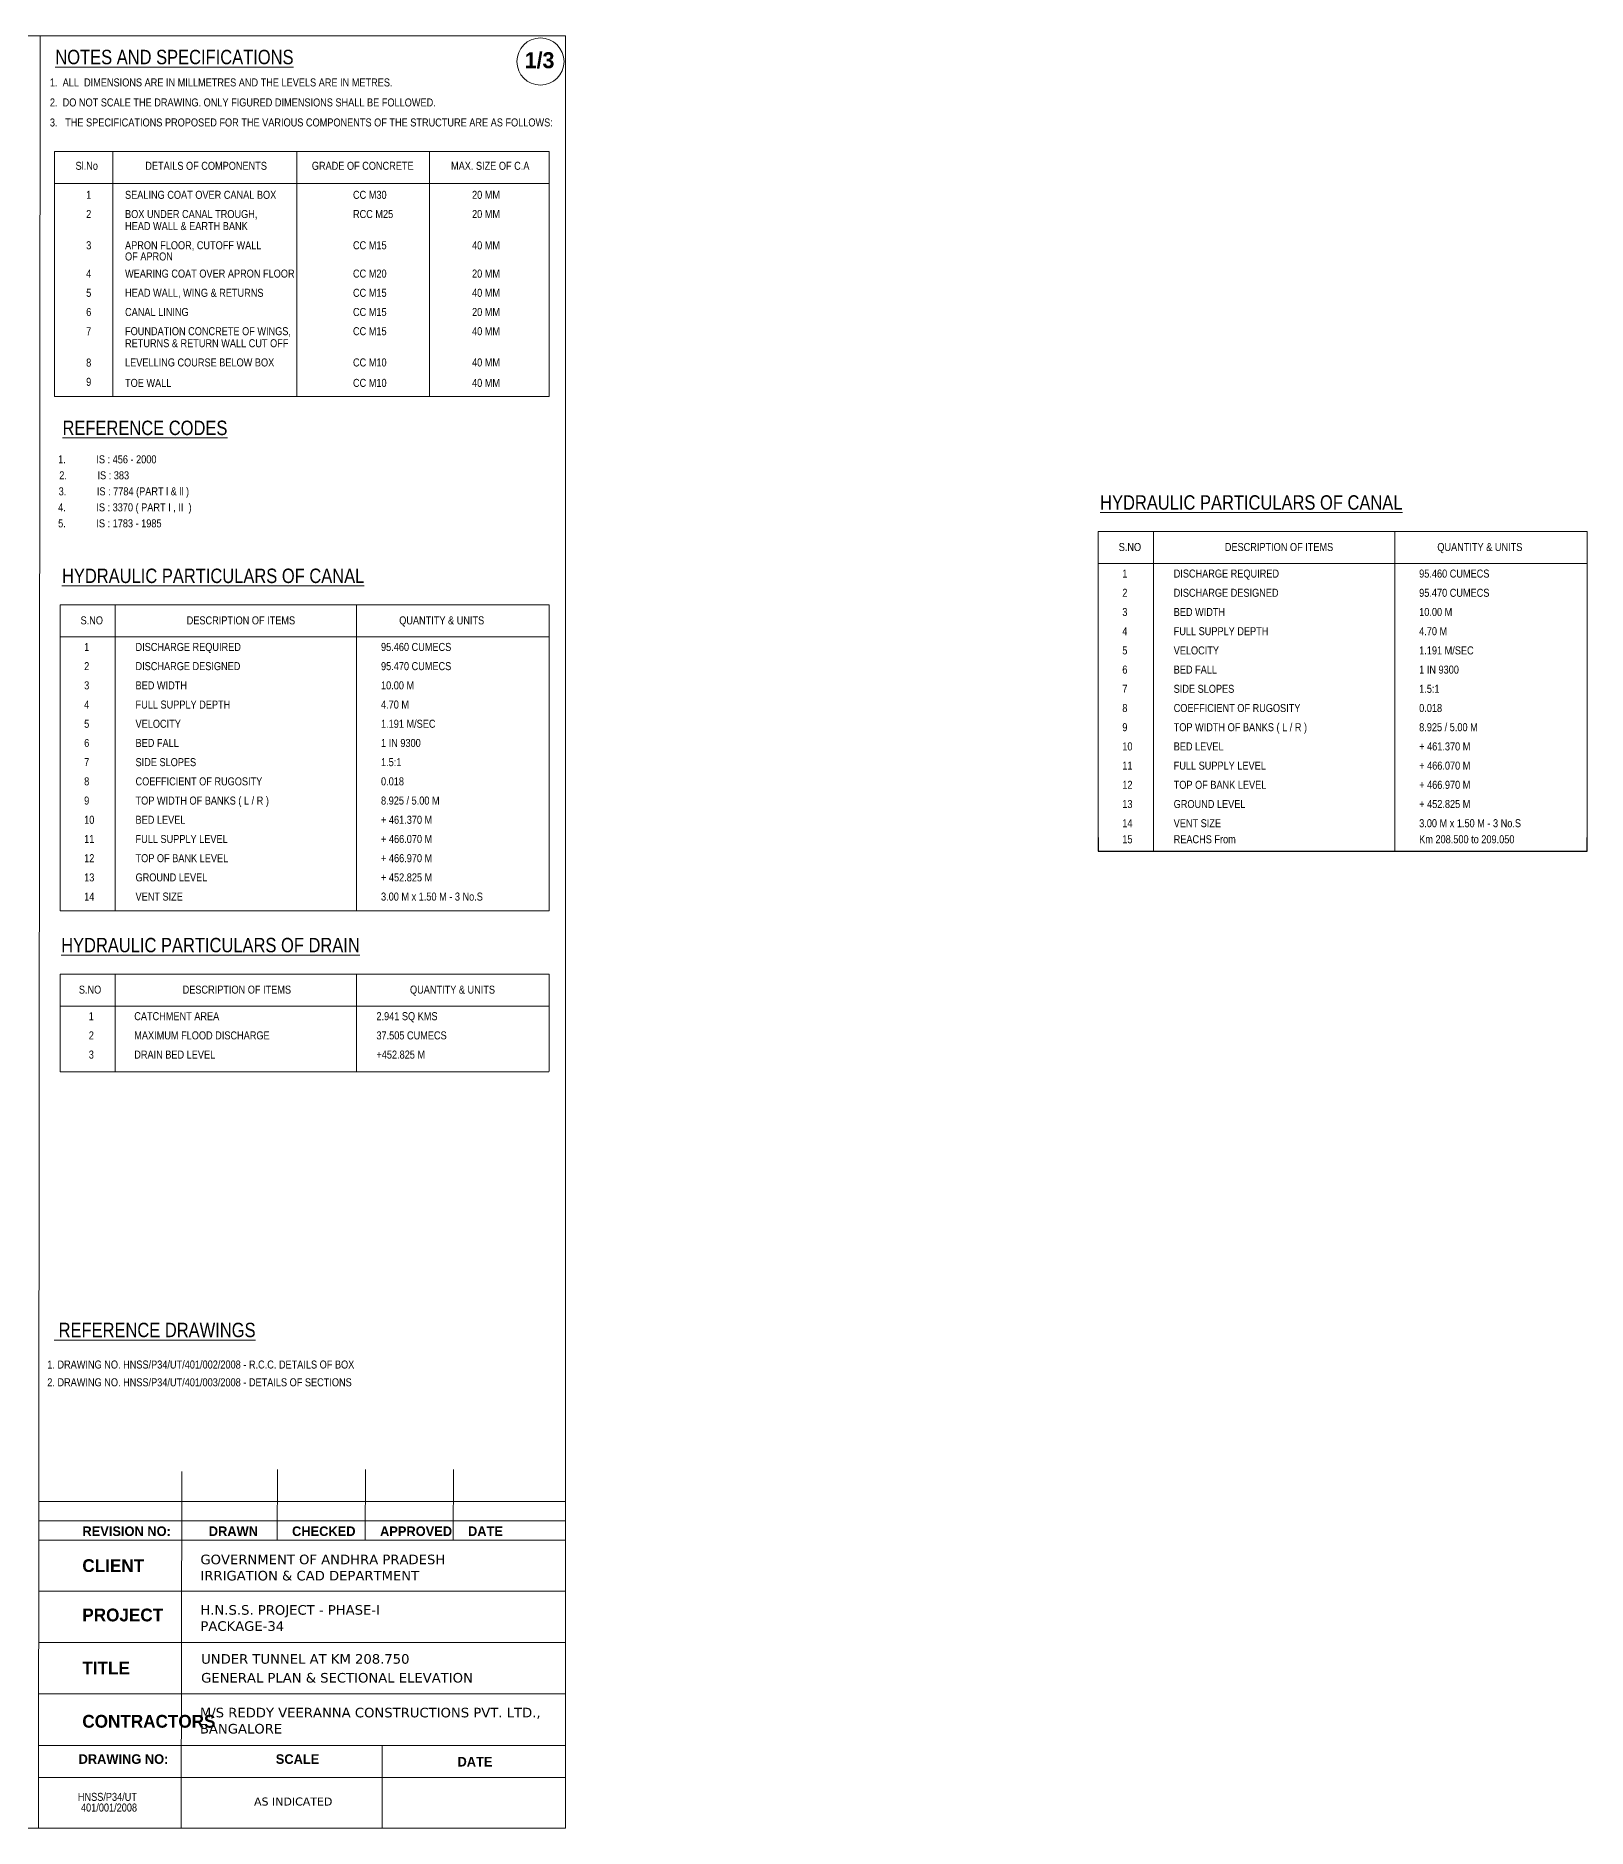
# Model space of a CAD drawing. Header units: inches. Extents: x 19 to 1218, y 14 to 807.
# Drawn here: x 733 to 1218, y 14 to 574 of the extents above; entities that cross this region are included whole.
import ezdxf

# ---------------------------------------------------------------- set-up
doc = ezdxf.new("R2010")
doc.units = ezdxf.units.IN
doc.header["$MEASUREMENT"] = 0
doc.styles.add('ARIAL NARROW', font='ARIALN.TTF')
doc.styles.add('CITYBLUEPR', font='cityb___.ttf')
doc.styles.add('VERDANA', font='verdana.ttf')

msp = doc.modelspace()

# ---------------------------------------------------------------- linework, layer by layer
at = {"lineweight": 9}
for p, q in [((18.72, 573.69), (898.72, 573.69)), ((733.98, 13.69), (734.52, 573.69)), ((898.72, 573.69), (898.71, 13.69)), ((738.93, 537.58), (893.56, 537.58)), ((738.93, 537.58), (738.93, 461.11)), ((757.16, 537.58), (757.16, 461.01)), ((814.67, 537.58), (814.67, 461.01)), ((856.17, 537.58), (856.17, 461.01)), ((893.56, 537.58), (893.56, 461.01)), ((738.93, 527.58), (893.56, 527.58)), ((739.03, 461.01), (893.56, 461.01)), ((1065.17, 418.85), (1065.17, 323.24)), ((1065.17, 418.85), (1218.02, 418.85)), ((1082.44, 418.85), (1082.44, 319)), ((1157.89, 418.85), (1157.89, 319)), ((1218.02, 418.85), (1218.02, 323.24)), ((1065.17, 408.85), (1218.02, 408.85)), ((740.68, 395.93), (740.68, 300.31)), ((740.68, 395.93), (893.53, 395.93)), ((757.95, 395.93), (757.95, 300.31)), ((833.4, 395.93), (833.4, 300.31)), ((893.53, 395.93), (893.53, 300.31)), ((740.68, 385.93), (893.53, 385.93)), ((740.68, 300.31), (893.53, 300.31)), ((740.72, 280.55), (893.54, 280.55)), ((740.72, 280.55), (740.72, 250.11)), ((757.95, 280.55), (757.95, 250.01)), ((833.4, 280.55), (833.4, 250.01)), ((893.54, 280.55), (893.54, 250.11)), ((740.72, 270.55), (893.54, 270.55)), ((740.82, 250.01), (893.44, 250.01)), ((778.71, 125.13), (778.6, 13.69)), ((808.63, 125.71), (808.59, 103.71)), ((836.13, 125.71), (836.09, 103.71)), ((863.63, 125.71), (863.59, 103.71)), ((734.07, 115.71), (898.82, 115.71)), ((734.07, 109.71), (898.82, 109.71)), ((734.06, 103.71), (898.82, 103.71)), ((734.05, 87.71), (898.82, 87.71)), ((734.03, 71.71), (898.82, 71.71)), ((734.02, 55.71), (898.82, 55.71)), ((734.01, 39.52), (898.82, 39.52)), ((841.39, 39.52), (841.39, 13.69)), ((734, 29.52), (898.82, 29.52)), ((18.71, 13.69), (898.71, 13.69))]:
    msp.add_line(p, q, dxfattribs=at)
for p, q in [((1065.17, 323.24), (1065.17, 319)), ((1218.02, 319), (1218.02, 323.24)), ((1065.17, 319), (1218.02, 319))]:
    msp.add_line(p, q)
msp.add_circle((890.85, 565.67), 7.37, dxfattribs=at)
for centre, start, end in [((739.03, 461.11), 179.9999, 269.9999), ((740.82, 250.11), 180, 270)]:
    msp.add_arc(centre, 0.1, start, end, dxfattribs=at)

# ---------------------------------------------------------------- texts
for s, height, style, p in [('%%UNOTES AND SPECIFICATIONS', 4.5, 'ARIAL NARROW', (739.22, 564.83)), ('1/3', 5, 'CITYBLUEPR', (885.93, 563.59)), ('Sl.No     ', 2.5, 'ARIAL NARROW', (745.54, 531.84)), ('DETAILS OF COMPONENTS', 2.5, 'ARIAL NARROW', (767.34, 531.84)), ('GRADE OF CONCRETE', 2.5, 'ARIAL NARROW', (819.39, 531.84)), ('MAX. SIZE OF C.A', 2.5, 'ARIAL NARROW', (862.9, 531.84)), ('1', 2.5, 'ARIAL NARROW', (748.86, 522.77)), ('SEALING COAT OVER CANAL BOX', 2.5, 'ARIAL NARROW', (761.01, 522.77)), ('CC M30', 2.5, 'ARIAL NARROW', (832.26, 522.77)), ('20 MM', 2.5, 'ARIAL NARROW', (869.47, 522.77)), ('2', 2.5, 'ARIAL NARROW', (748.86, 516.77)), ('BOX UNDER CANAL TROUGH, ', 2.5, 'ARIAL NARROW', (761.01, 516.77)), ('HEAD WALL & EARTH BANK', 2.5, 'ARIAL NARROW', (761.01, 513.01)), ('RCC M25', 2.5, 'ARIAL NARROW', (832.26, 516.77)), ('20 MM', 2.5, 'ARIAL NARROW', (869.47, 516.77)), ('3', 2.5, 'ARIAL NARROW', (748.86, 507.01)), ('APRON FLOOR, CUTOFF WALL', 2.5, 'ARIAL NARROW', (761.01, 507.01)), ('OF APRON', 2.5, 'ARIAL NARROW', (761.01, 503.52)), ('CC M15', 2.5, 'ARIAL NARROW', (832.26, 507.01)), ('40 MM', 2.5, 'ARIAL NARROW', (869.47, 507.01)), ('4', 2.5, 'ARIAL NARROW', (748.86, 498.16)), ('WEARING COAT OVER APRON FLOOR', 2.5, 'ARIAL NARROW', (761.01, 498.16)), ('CC M20', 2.5, 'ARIAL NARROW', (832.26, 498.16)), ('20 MM', 2.5, 'ARIAL NARROW', (869.47, 498.16)), ('5', 2.5, 'ARIAL NARROW', (748.86, 492.16)), ('HEAD WALL, WING & RETURNS', 2.5, 'ARIAL NARROW', (761.01, 492.16)), ('CC M15', 2.5, 'ARIAL NARROW', (832.26, 492.16)), ('40 MM', 2.5, 'ARIAL NARROW', (869.47, 492.16)), ('6', 2.5, 'ARIAL NARROW', (748.86, 486.16)), ('CANAL LINING', 2.5, 'ARIAL NARROW', (761.01, 486.16)), ('CC M15', 2.5, 'ARIAL NARROW', (832.26, 486.16)), ('20 MM', 2.5, 'ARIAL NARROW', (869.47, 486.16)), ('7', 2.5, 'ARIAL NARROW', (748.86, 480.16)), ('FOUNDATION CONCRETE OF WINGS,', 2.5, 'ARIAL NARROW', (761.01, 480.16)), ('CC M15', 2.5, 'ARIAL NARROW', (832.26, 480.16)), ('40 MM', 2.5, 'ARIAL NARROW', (869.47, 480.16)), ('RETURNS & RETURN WALL CUT OFF', 2.5, 'ARIAL NARROW', (761.01, 476.4)), ('8', 2.5, 'ARIAL NARROW', (748.86, 470.36)), ('LEVELLING COURSE BELOW BOX', 2.5, 'ARIAL NARROW', (761.01, 470.4)), ('CC M10', 2.5, 'ARIAL NARROW', (832.26, 470.4)), ('40 MM', 2.5, 'ARIAL NARROW', (869.47, 470.4)), ('9', 2.5, 'ARIAL NARROW', (748.86, 464.36)), ('TOE WALL', 2.5, 'ARIAL NARROW', (761.01, 464.01)), ('CC M10', 2.5, 'ARIAL NARROW', (832.26, 464.01)), ('40 MM', 2.5, 'ARIAL NARROW', (869.47, 464.01)), ('%%UREFERENCE CODES', 4.5, 'ARIAL NARROW', (741.46, 448.96)), ('1.            IS : 456 - 2000', 2.5, 'ARIAL NARROW', (740.1, 440.13)), ('2.            IS : 383 ', 2.5, 'ARIAL NARROW', (740.46, 435.14)), ('3.            IS : 7784 (PART l & ll )', 2.5, 'ARIAL NARROW', (740.26, 430.13)), ('4.            IS : 3370 ( PART I , II  )', 2.5, 'ARIAL NARROW', (740.1, 425.13)), ('%%UHYDRAULIC PARTICULARS OF CANAL', 4.5, 'ARIAL NARROW', (1065.79, 425.65)), ('5.            IS : 1783 - 1985', 2.5, 'ARIAL NARROW', (740.1, 420.13)), ('S.NO', 2.5, 'ARIAL NARROW', (1071.6, 412.74)), ('DESCRIPTION OF ITEMS', 2.5, 'ARIAL NARROW', (1104.76, 412.74)), ('QUANTITY & UNITS', 2.5, 'ARIAL NARROW', (1171.19, 412.74)), ('%%UHYDRAULIC PARTICULARS OF CANAL', 4.5, 'ARIAL NARROW', (741.3, 402.73)), ('1', 2.5, 'ARIAL NARROW', (1072.72, 404.43)), ('DISCHARGE REQUIRED', 2.5, 'ARIAL NARROW', (1088.78, 404.43)), ('95.460 CUMECS', 2.5, 'ARIAL NARROW', (1165.51, 404.43)), ('2', 2.5, 'ARIAL NARROW', (1072.72, 398.43)), ('DISCHARGE DESIGNED', 2.5, 'ARIAL NARROW', (1088.78, 398.43)), ('95.470 CUMECS', 2.5, 'ARIAL NARROW', (1165.51, 398.43)), ('S.NO', 2.5, 'ARIAL NARROW', (747.11, 389.81)), ('DESCRIPTION OF ITEMS', 2.5, 'ARIAL NARROW', (780.28, 389.81)), ('QUANTITY & UNITS', 2.5, 'ARIAL NARROW', (846.7, 389.81)), ('3', 2.5, 'ARIAL NARROW', (1072.72, 392.43)), ('BED WIDTH', 2.5, 'ARIAL NARROW', (1088.78, 392.43)), ('10.00 M', 2.5, 'ARIAL NARROW', (1165.51, 392.43)), ('4', 2.5, 'ARIAL NARROW', (1072.72, 386.43)), ('FULL SUPPLY DEPTH', 2.5, 'ARIAL NARROW', (1088.78, 386.43)), ('4.70 M', 2.5, 'ARIAL NARROW', (1165.51, 386.43)), ('1', 2.5, 'ARIAL NARROW', (748.23, 381.51)), ('DISCHARGE REQUIRED', 2.5, 'ARIAL NARROW', (764.29, 381.51)), ('95.460 CUMECS', 2.5, 'ARIAL NARROW', (841.02, 381.51)), ('5', 2.5, 'ARIAL NARROW', (1072.72, 380.43)), ('VELOCITY', 2.5, 'ARIAL NARROW', (1088.78, 380.43)), ('1.191 M/SEC', 2.5, 'ARIAL NARROW', (1165.51, 380.43)), ('2', 2.5, 'ARIAL NARROW', (748.23, 375.51)), ('DISCHARGE DESIGNED', 2.5, 'ARIAL NARROW', (764.29, 375.51)), ('95.470 CUMECS', 2.5, 'ARIAL NARROW', (841.02, 375.51)), ('6', 2.5, 'ARIAL NARROW', (1072.72, 374.43)), ('BED FALL', 2.5, 'ARIAL NARROW', (1088.78, 374.43)), ('1 IN 9300', 2.5, 'ARIAL NARROW', (1165.51, 374.43)), ('3', 2.5, 'ARIAL NARROW', (748.23, 369.51)), ('BED WIDTH', 2.5, 'ARIAL NARROW', (764.29, 369.51)), ('10.00 M', 2.5, 'ARIAL NARROW', (841.02, 369.51)), ('7', 2.5, 'ARIAL NARROW', (1072.72, 368.43)), ('SIDE SLOPES ', 2.5, 'ARIAL NARROW', (1088.78, 368.43)), ('1.5:1', 2.5, 'ARIAL NARROW', (1165.51, 368.43)), ('4', 2.5, 'ARIAL NARROW', (748.23, 363.51)), ('FULL SUPPLY DEPTH', 2.5, 'ARIAL NARROW', (764.29, 363.51)), ('4.70 M', 2.5, 'ARIAL NARROW', (841.02, 363.51)), ('8', 2.5, 'ARIAL NARROW', (1072.72, 362.43)), ('COEFFICIENT OF RUGOSITY', 2.5, 'ARIAL NARROW', (1088.78, 362.43)), ('0.018', 2.5, 'ARIAL NARROW', (1165.51, 362.43)), ('5', 2.5, 'ARIAL NARROW', (748.23, 357.51)), ('VELOCITY', 2.5, 'ARIAL NARROW', (764.29, 357.51)), ('1.191 M/SEC', 2.5, 'ARIAL NARROW', (841.02, 357.51)), ('9', 2.5, 'ARIAL NARROW', (1072.72, 356.43)), ('TOP WIDTH OF BANKS ( L / R )', 2.5, 'ARIAL NARROW', (1088.78, 356.43)), ('8.925 / 5.00 M', 2.5, 'ARIAL NARROW', (1165.51, 356.43)), ('6', 2.5, 'ARIAL NARROW', (748.23, 351.51)), ('BED FALL', 2.5, 'ARIAL NARROW', (764.29, 351.51)), ('1 IN 9300', 2.5, 'ARIAL NARROW', (841.02, 351.51)), ('10', 2.5, 'ARIAL NARROW', (1072.72, 350.43)), ('BED LEVEL', 2.5, 'ARIAL NARROW', (1088.78, 350.43)), ('+ 461.370 M', 2.5, 'ARIAL NARROW', (1165.51, 350.43)), ('7', 2.5, 'ARIAL NARROW', (748.23, 345.51)), ('SIDE SLOPES ', 2.5, 'ARIAL NARROW', (764.29, 345.51)), ('1.5:1', 2.5, 'ARIAL NARROW', (841.02, 345.51)), ('8', 2.5, 'ARIAL NARROW', (748.23, 339.51)), ('COEFFICIENT OF RUGOSITY', 2.5, 'ARIAL NARROW', (764.29, 339.51)), ('0.018', 2.5, 'ARIAL NARROW', (841.02, 339.51)), ('11', 2.5, 'ARIAL NARROW', (1072.72, 344.43)), ('FULL SUPPLY LEVEL', 2.5, 'ARIAL NARROW', (1088.78, 344.43)), ('+ 466.070 M', 2.5, 'ARIAL NARROW', (1165.51, 344.43)), ('9', 2.5, 'ARIAL NARROW', (748.23, 333.51)), ('TOP WIDTH OF BANKS ( L / R )', 2.5, 'ARIAL NARROW', (764.29, 333.51)), ('8.925 / 5.00 M', 2.5, 'ARIAL NARROW', (841.02, 333.51)), ('12', 2.5, 'ARIAL NARROW', (1072.72, 338.43)), ('TOP OF BANK LEVEL', 2.5, 'ARIAL NARROW', (1088.78, 338.43)), ('+ 466.970 M', 2.5, 'ARIAL NARROW', (1165.51, 338.43)), ('13', 2.5, 'ARIAL NARROW', (1072.72, 332.43)), ('GROUND LEVEL', 2.5, 'ARIAL NARROW', (1088.78, 332.43)), ('+ 452.825 M', 2.5, 'ARIAL NARROW', (1165.51, 332.43)), ('10', 2.5, 'ARIAL NARROW', (748.23, 327.51)), ('BED LEVEL', 2.5, 'ARIAL NARROW', (764.29, 327.51)), ('+ 461.370 M', 2.5, 'ARIAL NARROW', (841.02, 327.51)), ('14', 2.5, 'ARIAL NARROW', (1072.72, 326.43)), ('VENT SIZE', 2.5, 'ARIAL NARROW', (1088.78, 326.43)), ('3.00 M x 1.50 M - 3 No.S', 2.5, 'ARIAL NARROW', (1165.51, 326.43)), ('11', 2.5, 'ARIAL NARROW', (748.23, 321.51)), ('FULL SUPPLY LEVEL', 2.5, 'ARIAL NARROW', (764.29, 321.51)), ('+ 466.070 M', 2.5, 'ARIAL NARROW', (841.02, 321.51)), ('15', 2.5, 'ARIAL NARROW', (1072.72, 321.42)), ('REACHS From', 2.5, 'ARIAL NARROW', (1088.78, 321.42)), ('Km 208.500 to 209.050', 2.5, 'ARIAL NARROW', (1165.51, 321.42)), ('12', 2.5, 'ARIAL NARROW', (748.23, 315.51)), ('TOP OF BANK LEVEL', 2.5, 'ARIAL NARROW', (764.29, 315.51)), ('+ 466.970 M', 2.5, 'ARIAL NARROW', (841.02, 315.51)), ('13', 2.5, 'ARIAL NARROW', (748.23, 309.51)), ('GROUND LEVEL', 2.5, 'ARIAL NARROW', (764.29, 309.51)), ('+ 452.825 M', 2.5, 'ARIAL NARROW', (841.02, 309.51)), ('14', 2.5, 'ARIAL NARROW', (748.23, 303.51)), ('VENT SIZE', 2.5, 'ARIAL NARROW', (764.29, 303.51)), ('3.00 M x 1.50 M - 3 No.S', 2.5, 'ARIAL NARROW', (841.02, 303.51)), ('%%UHYDRAULIC PARTICULARS OF DRAIN', 4.5, 'ARIAL NARROW', (741.04, 287.36)), ('S.NO', 2.5, 'ARIAL NARROW', (746.57, 274.44)), ('DESCRIPTION OF ITEMS', 2.5, 'ARIAL NARROW', (779.01, 274.44)), ('QUANTITY & UNITS', 2.5, 'ARIAL NARROW', (850.08, 274.44)), ('1', 2.5, 'ARIAL NARROW', (749.68, 266.14)), ('CATCHMENT AREA', 2.5, 'ARIAL NARROW', (763.89, 266.14)), ('2.941 SQ KMS', 2.5, 'ARIAL NARROW', (839.58, 266.14)), ('2', 2.5, 'ARIAL NARROW', (749.68, 260.14)), ('MAXIMUM FLOOD DISCHARGE', 2.5, 'ARIAL NARROW', (763.89, 260.14)), ('37.505 CUMECS', 2.5, 'ARIAL NARROW', (839.58, 260.14)), ('3', 2.5, 'ARIAL NARROW', (749.68, 254.14)), ('DRAIN BED LEVEL', 2.5, 'ARIAL NARROW', (763.89, 254.14)), ('+452.825 M', 2.5, 'ARIAL NARROW', (839.58, 254.14)), ('%%U REFERENCE DRAWINGS', 4.5, 'ARIAL NARROW', (738.81, 167.1)), ('1. DRAWING NO. HNSS/P34/UT/401/002/2008 - R.C.C. DETAILS OF BOX', 2.5, 'ARIAL NARROW', (736.7, 157.3)), ('2. DRAWING NO. HNSS/P34/UT/401/003/2008 - DETAILS OF SECTIONS', 2.5, 'ARIAL NARROW', (736.7, 151.75)), ('REVISION NO:', 3, 'CITYBLUEPR', (747.69, 104.97)), ('DRAWN', 3, 'CITYBLUEPR', (787.18, 104.97)), ('CHECKED', 3, 'CITYBLUEPR', (813.21, 104.97)), ('APPROVED', 3, 'CITYBLUEPR', (840.71, 104.97)), ('DATE', 3, 'CITYBLUEPR', (868.21, 104.97)), ('CLIENT', 4, 'CITYBLUEPR', (747.66, 93.73)), ('GOVERNMENT OF ANDHRA PRADESH', 3, 'VERDANA', (784.57, 96.15)), ('IRRIGATION & CAD DEPARTMENT', 3, 'VERDANA', (784.57, 91.09)), ('PROJECT', 4, 'CITYBLUEPR', (747.66, 78.3)), ('H.N.S.S. PROJECT - PHASE-I', 3, 'VERDANA', (784.57, 80.38)), ('PACKAGE-34', 3, 'VERDANA', (784.57, 75.34)), ('UNDER TUNNEL AT KM 208.750', 3, 'VERDANA', (784.79, 65.07)), ('TITLE', 4, 'CITYBLUEPR', (747.66, 61.73)), ('GENERAL PLAN & SECTIONAL ELEVATION', 3, 'VERDANA', (784.78, 59.18)), ('M/S REDDY VEERANNA CONSTRUCTIONS PVT. LTD.,', 3, 'VERDANA', (784.4, 48.31)), ('CONTRACTORS', 4, 'CITYBLUEPR', (747.66, 45.08)), ('BANGALORE', 3, 'VERDANA', (784.4, 43.26)), ('DRAWING NO:', 3, 'CITYBLUEPR', (746.48, 33.78)), ('SCALE', 3, 'CITYBLUEPR', (808.13, 33.78)), ('DATE', 3, 'CITYBLUEPR', (864.92, 32.95)), ('HNSS/P34/UT', 2.5, 'ARIAL NARROW', (746.27, 22.22)), ('AS INDICATED', 2.5, 'VERDANA', (801.33, 20.76)), ('401/001/2008', 2.5, 'ARIAL NARROW', (747.24, 18.88))]:
    msp.add_text(s, height=height, dxfattribs=dict(at, style=style)).set_placement(p)
at = {"lineweight": 9, "insert": (737.52, 560.39), "char_height": 2.5, "attachment_point": 1, "line_spacing_factor": 1.5, "style": 'ARIAL NARROW'}
msp.add_mtext('1.  ALL  DIMENSIONS ARE IN MILLMETRES AND THE LEVELS ARE IN METRES.\\P2.  DO NOT SCALE THE DRAWING. ONLY FIGURED DIMENSIONS SHALL BE FOLLOWED.\\P3.   THE SPECIFICATIONS PROPOSED FOR THE VARIOUS COMPONENTS OF THE STRUCTURE ARE AS FOLLOWS:', dxfattribs=at)

doc.saveas('drawing.dxf')
